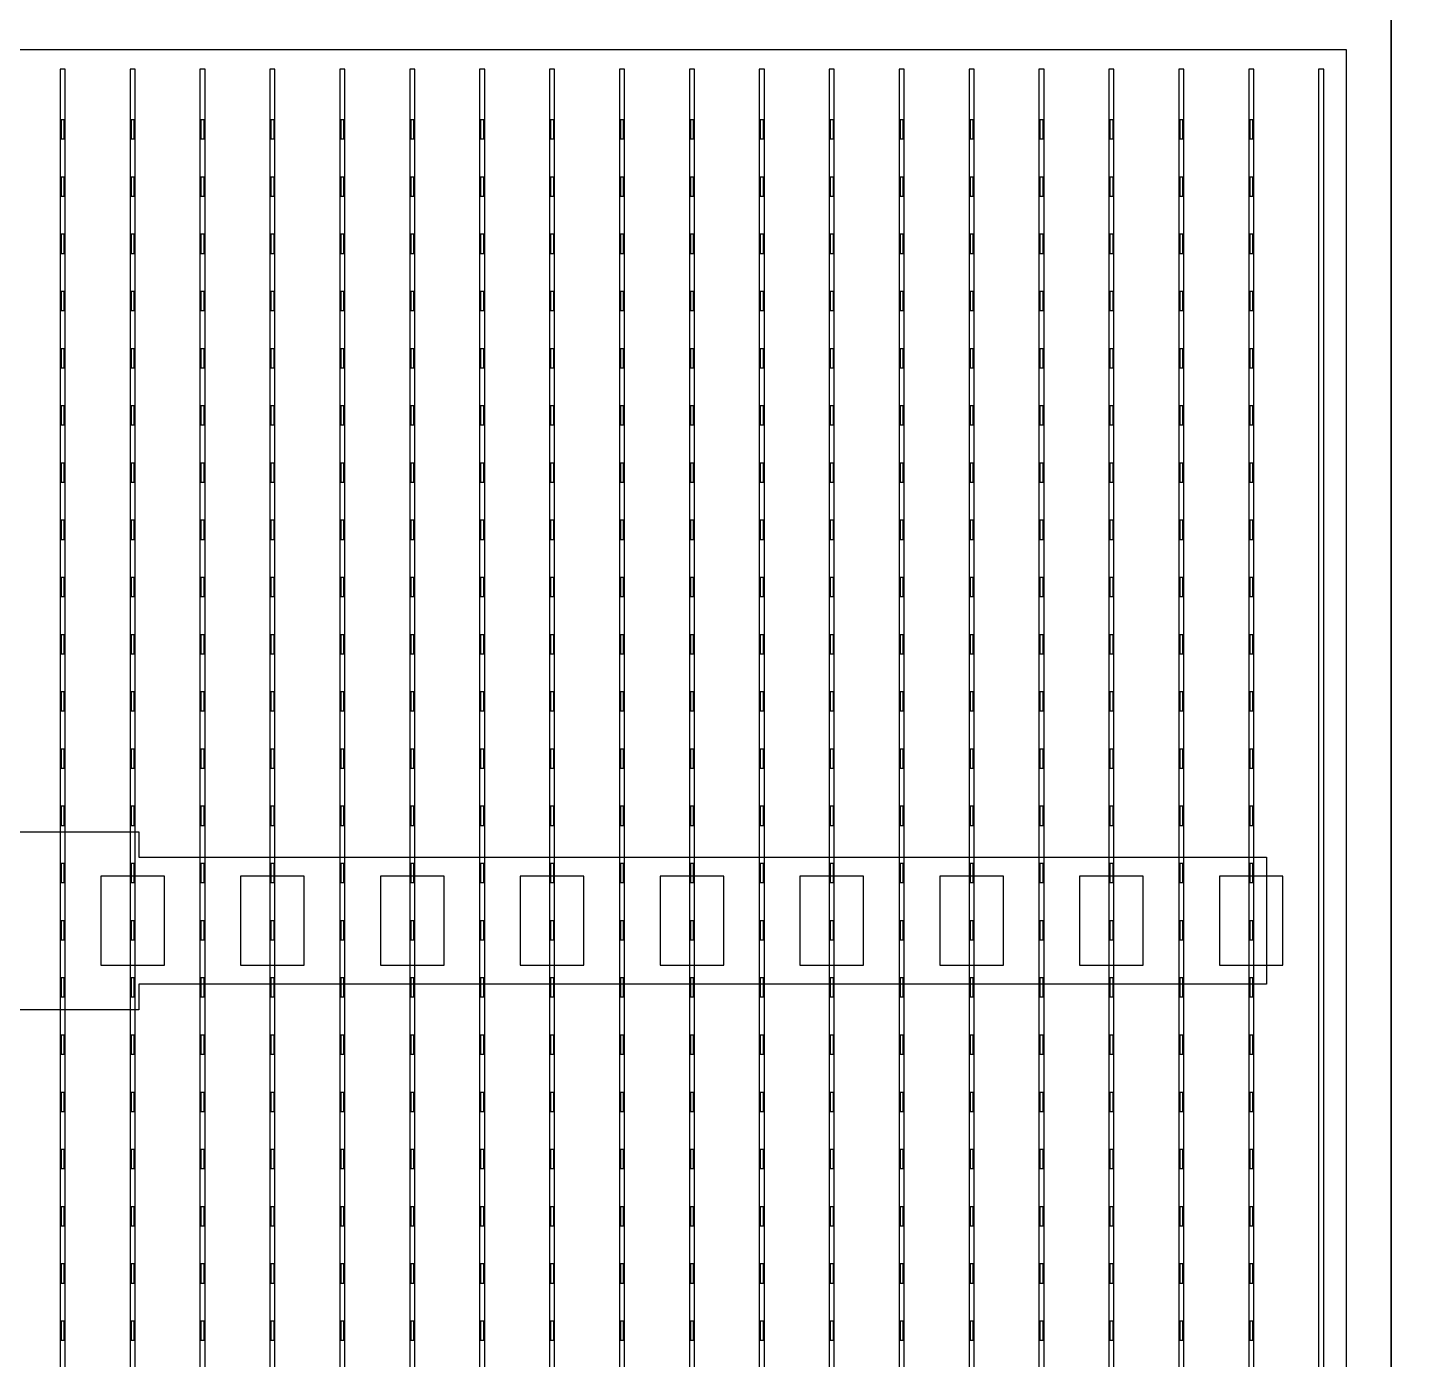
# Model space of a CAD drawing. Header units: millimetres. Extents: x -18 to 142, y -7 to 153.
# Drawn here: x 93.25 to 104.14, y 114.25 to 124.72 of the extents above; entities that cross this region are included whole.
import ezdxf

# ---------------------------------------------------------------- set-up
doc = ezdxf.new("R2010")
doc.units = ezdxf.units.MM
for name, color, linetype in [('BUSBARS', 3, 'Continuous'), ('CELLS', 5, 'Continuous'), ('CONTACT_PADS', 2, 'Continuous'), ('DICING', 4, 'Continuous'), ('FINGERS', 1, 'Continuous'), ('INSULATION', 2, 'Continuous')]:
    doc.layers.add(name, color=color, linetype=linetype)

msp = doc.modelspace()

# ---------------------------------------------------------------- linework, layer by layer
at = {"layer": 'BUSBARS'}
msp.add_lwpolyline([(102.99, 118.2), (102.99, 117.2), (94.12, 117.2), (94.12, 117), (92.92, 117), (92.92, 117.2), (84.05, 117.2), (84.05, 118.2), (92.92, 118.2), (92.92, 118.4), (94.12, 118.4), (94.12, 118.2), (102.99, 118.2)], close=True, dxfattribs=at)
at = {"layer": 'CELLS'}
for points in [[(103.97, 104), (103.97, 124.9), (83.07, 124.9), (83.07, 104), (103.97, 104)], [(124.87, 104), (124.87, 124.9), (103.97, 124.9), (103.97, 104), (124.87, 104)]]:
    msp.add_lwpolyline(points, close=True, dxfattribs=at)
at = {"layer": 'CONTACT_PADS'}
for points in [[(93.533, 123.85), (93.533, 124), (93.508, 124), (93.508, 123.85), (93.533, 123.85)], [(94.083, 123.85), (94.083, 124), (94.058, 124), (94.058, 123.85), (94.083, 123.85)], [(94.633, 123.85), (94.633, 124), (94.608, 124), (94.608, 123.85), (94.633, 123.85)], [(95.183, 123.85), (95.183, 124), (95.158, 124), (95.158, 123.85), (95.183, 123.85)], [(95.733, 123.85), (95.733, 124), (95.708, 124), (95.708, 123.85), (95.733, 123.85)], [(96.283, 123.85), (96.283, 124), (96.258, 124), (96.258, 123.85), (96.283, 123.85)], [(96.833, 123.85), (96.833, 124), (96.808, 124), (96.808, 123.85), (96.833, 123.85)], [(97.383, 123.85), (97.383, 124), (97.358, 124), (97.358, 123.85), (97.383, 123.85)], [(97.933, 123.85), (97.933, 124), (97.908, 124), (97.908, 123.85), (97.933, 123.85)], [(98.483, 123.85), (98.483, 124), (98.458, 124), (98.458, 123.85), (98.483, 123.85)], [(99.033, 123.85), (99.033, 124), (99.008, 124), (99.008, 123.85), (99.033, 123.85)], [(99.583, 123.85), (99.583, 124), (99.558, 124), (99.558, 123.85), (99.583, 123.85)], [(100.133, 123.85), (100.133, 124), (100.108, 124), (100.108, 123.85), (100.133, 123.85)], [(100.683, 123.85), (100.683, 124), (100.658, 124), (100.658, 123.85), (100.683, 123.85)], [(101.233, 123.85), (101.233, 124), (101.208, 124), (101.208, 123.85), (101.233, 123.85)], [(101.783, 123.85), (101.783, 124), (101.758, 124), (101.758, 123.85), (101.783, 123.85)], [(102.333, 123.85), (102.333, 124), (102.308, 124), (102.308, 123.85), (102.333, 123.85)], [(102.883, 123.85), (102.883, 124), (102.858, 124), (102.858, 123.85), (102.883, 123.85)], [(93.533, 123.4), (93.533, 123.55), (93.508, 123.55), (93.508, 123.4), (93.533, 123.4)], [(94.083, 123.4), (94.083, 123.55), (94.058, 123.55), (94.058, 123.4), (94.083, 123.4)], [(94.633, 123.4), (94.633, 123.55), (94.608, 123.55), (94.608, 123.4), (94.633, 123.4)], [(95.183, 123.4), (95.183, 123.55), (95.158, 123.55), (95.158, 123.4), (95.183, 123.4)], [(95.733, 123.4), (95.733, 123.55), (95.708, 123.55), (95.708, 123.4), (95.733, 123.4)], [(96.283, 123.4), (96.283, 123.55), (96.258, 123.55), (96.258, 123.4), (96.283, 123.4)], [(96.833, 123.4), (96.833, 123.55), (96.808, 123.55), (96.808, 123.4), (96.833, 123.4)], [(97.383, 123.4), (97.383, 123.55), (97.358, 123.55), (97.358, 123.4), (97.383, 123.4)], [(97.933, 123.4), (97.933, 123.55), (97.908, 123.55), (97.908, 123.4), (97.933, 123.4)], [(98.483, 123.4), (98.483, 123.55), (98.458, 123.55), (98.458, 123.4), (98.483, 123.4)], [(99.033, 123.4), (99.033, 123.55), (99.008, 123.55), (99.008, 123.4), (99.033, 123.4)], [(99.583, 123.4), (99.583, 123.55), (99.558, 123.55), (99.558, 123.4), (99.583, 123.4)], [(100.133, 123.4), (100.133, 123.55), (100.108, 123.55), (100.108, 123.4), (100.133, 123.4)], [(100.683, 123.4), (100.683, 123.55), (100.658, 123.55), (100.658, 123.4), (100.683, 123.4)], [(101.233, 123.4), (101.233, 123.55), (101.208, 123.55), (101.208, 123.4), (101.233, 123.4)], [(101.783, 123.4), (101.783, 123.55), (101.758, 123.55), (101.758, 123.4), (101.783, 123.4)], [(102.333, 123.4), (102.333, 123.55), (102.308, 123.55), (102.308, 123.4), (102.333, 123.4)], [(102.883, 123.4), (102.883, 123.55), (102.858, 123.55), (102.858, 123.4), (102.883, 123.4)], [(93.533, 122.95), (93.533, 123.1), (93.508, 123.1), (93.508, 122.95), (93.533, 122.95)], [(94.083, 122.95), (94.083, 123.1), (94.058, 123.1), (94.058, 122.95), (94.083, 122.95)], [(94.633, 122.95), (94.633, 123.1), (94.608, 123.1), (94.608, 122.95), (94.633, 122.95)], [(95.183, 122.95), (95.183, 123.1), (95.158, 123.1), (95.158, 122.95), (95.183, 122.95)], [(95.733, 122.95), (95.733, 123.1), (95.708, 123.1), (95.708, 122.95), (95.733, 122.95)], [(96.283, 122.95), (96.283, 123.1), (96.258, 123.1), (96.258, 122.95), (96.283, 122.95)], [(96.833, 122.95), (96.833, 123.1), (96.808, 123.1), (96.808, 122.95), (96.833, 122.95)], [(97.383, 122.95), (97.383, 123.1), (97.358, 123.1), (97.358, 122.95), (97.383, 122.95)], [(97.933, 122.95), (97.933, 123.1), (97.908, 123.1), (97.908, 122.95), (97.933, 122.95)], [(98.483, 122.95), (98.483, 123.1), (98.458, 123.1), (98.458, 122.95), (98.483, 122.95)], [(99.033, 122.95), (99.033, 123.1), (99.008, 123.1), (99.008, 122.95), (99.033, 122.95)], [(99.583, 122.95), (99.583, 123.1), (99.558, 123.1), (99.558, 122.95), (99.583, 122.95)], [(100.133, 122.95), (100.133, 123.1), (100.108, 123.1), (100.108, 122.95), (100.133, 122.95)], [(100.683, 122.95), (100.683, 123.1), (100.658, 123.1), (100.658, 122.95), (100.683, 122.95)], [(101.233, 122.95), (101.233, 123.1), (101.208, 123.1), (101.208, 122.95), (101.233, 122.95)], [(101.783, 122.95), (101.783, 123.1), (101.758, 123.1), (101.758, 122.95), (101.783, 122.95)], [(102.333, 122.95), (102.333, 123.1), (102.308, 123.1), (102.308, 122.95), (102.333, 122.95)], [(102.883, 122.95), (102.883, 123.1), (102.858, 123.1), (102.858, 122.95), (102.883, 122.95)], [(93.533, 122.5), (93.533, 122.65), (93.508, 122.65), (93.508, 122.5), (93.533, 122.5)], [(94.083, 122.5), (94.083, 122.65), (94.058, 122.65), (94.058, 122.5), (94.083, 122.5)], [(94.633, 122.5), (94.633, 122.65), (94.608, 122.65), (94.608, 122.5), (94.633, 122.5)], [(95.183, 122.5), (95.183, 122.65), (95.158, 122.65), (95.158, 122.5), (95.183, 122.5)], [(95.733, 122.5), (95.733, 122.65), (95.708, 122.65), (95.708, 122.5), (95.733, 122.5)], [(96.283, 122.5), (96.283, 122.65), (96.258, 122.65), (96.258, 122.5), (96.283, 122.5)], [(96.833, 122.5), (96.833, 122.65), (96.808, 122.65), (96.808, 122.5), (96.833, 122.5)], [(97.383, 122.5), (97.383, 122.65), (97.358, 122.65), (97.358, 122.5), (97.383, 122.5)], [(97.933, 122.5), (97.933, 122.65), (97.908, 122.65), (97.908, 122.5), (97.933, 122.5)], [(98.483, 122.5), (98.483, 122.65), (98.458, 122.65), (98.458, 122.5), (98.483, 122.5)], [(99.033, 122.5), (99.033, 122.65), (99.008, 122.65), (99.008, 122.5), (99.033, 122.5)], [(99.583, 122.5), (99.583, 122.65), (99.558, 122.65), (99.558, 122.5), (99.583, 122.5)], [(100.133, 122.5), (100.133, 122.65), (100.108, 122.65), (100.108, 122.5), (100.133, 122.5)], [(100.683, 122.5), (100.683, 122.65), (100.658, 122.65), (100.658, 122.5), (100.683, 122.5)], [(101.233, 122.5), (101.233, 122.65), (101.208, 122.65), (101.208, 122.5), (101.233, 122.5)], [(101.783, 122.5), (101.783, 122.65), (101.758, 122.65), (101.758, 122.5), (101.783, 122.5)], [(102.333, 122.5), (102.333, 122.65), (102.308, 122.65), (102.308, 122.5), (102.333, 122.5)], [(102.883, 122.5), (102.883, 122.65), (102.858, 122.65), (102.858, 122.5), (102.883, 122.5)], [(93.533, 122.05), (93.533, 122.2), (93.508, 122.2), (93.508, 122.05), (93.533, 122.05)], [(94.083, 122.05), (94.083, 122.2), (94.058, 122.2), (94.058, 122.05), (94.083, 122.05)], [(94.633, 122.05), (94.633, 122.2), (94.608, 122.2), (94.608, 122.05), (94.633, 122.05)], [(95.183, 122.05), (95.183, 122.2), (95.158, 122.2), (95.158, 122.05), (95.183, 122.05)], [(95.733, 122.05), (95.733, 122.2), (95.708, 122.2), (95.708, 122.05), (95.733, 122.05)], [(96.283, 122.05), (96.283, 122.2), (96.258, 122.2), (96.258, 122.05), (96.283, 122.05)], [(96.833, 122.05), (96.833, 122.2), (96.808, 122.2), (96.808, 122.05), (96.833, 122.05)], [(97.383, 122.05), (97.383, 122.2), (97.358, 122.2), (97.358, 122.05), (97.383, 122.05)], [(97.933, 122.05), (97.933, 122.2), (97.908, 122.2), (97.908, 122.05), (97.933, 122.05)], [(98.483, 122.05), (98.483, 122.2), (98.458, 122.2), (98.458, 122.05), (98.483, 122.05)], [(99.033, 122.05), (99.033, 122.2), (99.008, 122.2), (99.008, 122.05), (99.033, 122.05)], [(99.583, 122.05), (99.583, 122.2), (99.558, 122.2), (99.558, 122.05), (99.583, 122.05)], [(100.133, 122.05), (100.133, 122.2), (100.108, 122.2), (100.108, 122.05), (100.133, 122.05)], [(100.683, 122.05), (100.683, 122.2), (100.658, 122.2), (100.658, 122.05), (100.683, 122.05)], [(101.233, 122.05), (101.233, 122.2), (101.208, 122.2), (101.208, 122.05), (101.233, 122.05)], [(101.783, 122.05), (101.783, 122.2), (101.758, 122.2), (101.758, 122.05), (101.783, 122.05)], [(102.333, 122.05), (102.333, 122.2), (102.308, 122.2), (102.308, 122.05), (102.333, 122.05)], [(102.883, 122.05), (102.883, 122.2), (102.858, 122.2), (102.858, 122.05), (102.883, 122.05)], [(93.533, 121.6), (93.533, 121.75), (93.508, 121.75), (93.508, 121.6), (93.533, 121.6)], [(94.083, 121.6), (94.083, 121.75), (94.058, 121.75), (94.058, 121.6), (94.083, 121.6)], [(94.633, 121.6), (94.633, 121.75), (94.608, 121.75), (94.608, 121.6), (94.633, 121.6)], [(95.183, 121.6), (95.183, 121.75), (95.158, 121.75), (95.158, 121.6), (95.183, 121.6)], [(95.733, 121.6), (95.733, 121.75), (95.708, 121.75), (95.708, 121.6), (95.733, 121.6)], [(96.283, 121.6), (96.283, 121.75), (96.258, 121.75), (96.258, 121.6), (96.283, 121.6)], [(96.833, 121.6), (96.833, 121.75), (96.808, 121.75), (96.808, 121.6), (96.833, 121.6)], [(97.383, 121.6), (97.383, 121.75), (97.358, 121.75), (97.358, 121.6), (97.383, 121.6)], [(97.933, 121.6), (97.933, 121.75), (97.908, 121.75), (97.908, 121.6), (97.933, 121.6)], [(98.483, 121.6), (98.483, 121.75), (98.458, 121.75), (98.458, 121.6), (98.483, 121.6)], [(99.033, 121.6), (99.033, 121.75), (99.008, 121.75), (99.008, 121.6), (99.033, 121.6)], [(99.583, 121.6), (99.583, 121.75), (99.558, 121.75), (99.558, 121.6), (99.583, 121.6)], [(100.133, 121.6), (100.133, 121.75), (100.108, 121.75), (100.108, 121.6), (100.133, 121.6)], [(100.683, 121.6), (100.683, 121.75), (100.658, 121.75), (100.658, 121.6), (100.683, 121.6)], [(101.233, 121.6), (101.233, 121.75), (101.208, 121.75), (101.208, 121.6), (101.233, 121.6)], [(101.783, 121.6), (101.783, 121.75), (101.758, 121.75), (101.758, 121.6), (101.783, 121.6)], [(102.333, 121.6), (102.333, 121.75), (102.308, 121.75), (102.308, 121.6), (102.333, 121.6)], [(102.883, 121.6), (102.883, 121.75), (102.858, 121.75), (102.858, 121.6), (102.883, 121.6)], [(93.533, 121.15), (93.533, 121.3), (93.508, 121.3), (93.508, 121.15), (93.533, 121.15)], [(94.083, 121.15), (94.083, 121.3), (94.058, 121.3), (94.058, 121.15), (94.083, 121.15)], [(94.633, 121.15), (94.633, 121.3), (94.608, 121.3), (94.608, 121.15), (94.633, 121.15)], [(95.183, 121.15), (95.183, 121.3), (95.158, 121.3), (95.158, 121.15), (95.183, 121.15)], [(95.733, 121.15), (95.733, 121.3), (95.708, 121.3), (95.708, 121.15), (95.733, 121.15)], [(96.283, 121.15), (96.283, 121.3), (96.258, 121.3), (96.258, 121.15), (96.283, 121.15)], [(96.833, 121.15), (96.833, 121.3), (96.808, 121.3), (96.808, 121.15), (96.833, 121.15)], [(97.383, 121.15), (97.383, 121.3), (97.358, 121.3), (97.358, 121.15), (97.383, 121.15)], [(97.933, 121.15), (97.933, 121.3), (97.908, 121.3), (97.908, 121.15), (97.933, 121.15)], [(98.483, 121.15), (98.483, 121.3), (98.458, 121.3), (98.458, 121.15), (98.483, 121.15)], [(99.033, 121.15), (99.033, 121.3), (99.008, 121.3), (99.008, 121.15), (99.033, 121.15)], [(99.583, 121.15), (99.583, 121.3), (99.558, 121.3), (99.558, 121.15), (99.583, 121.15)], [(100.133, 121.15), (100.133, 121.3), (100.108, 121.3), (100.108, 121.15), (100.133, 121.15)], [(100.683, 121.15), (100.683, 121.3), (100.658, 121.3), (100.658, 121.15), (100.683, 121.15)], [(101.233, 121.15), (101.233, 121.3), (101.208, 121.3), (101.208, 121.15), (101.233, 121.15)], [(101.783, 121.15), (101.783, 121.3), (101.758, 121.3), (101.758, 121.15), (101.783, 121.15)], [(102.333, 121.15), (102.333, 121.3), (102.308, 121.3), (102.308, 121.15), (102.333, 121.15)], [(102.883, 121.15), (102.883, 121.3), (102.858, 121.3), (102.858, 121.15), (102.883, 121.15)], [(93.533, 120.7), (93.533, 120.85), (93.508, 120.85), (93.508, 120.7), (93.533, 120.7)], [(94.083, 120.7), (94.083, 120.85), (94.058, 120.85), (94.058, 120.7), (94.083, 120.7)], [(94.633, 120.7), (94.633, 120.85), (94.608, 120.85), (94.608, 120.7), (94.633, 120.7)], [(95.183, 120.7), (95.183, 120.85), (95.158, 120.85), (95.158, 120.7), (95.183, 120.7)], [(95.733, 120.7), (95.733, 120.85), (95.708, 120.85), (95.708, 120.7), (95.733, 120.7)], [(96.283, 120.7), (96.283, 120.85), (96.258, 120.85), (96.258, 120.7), (96.283, 120.7)], [(96.833, 120.7), (96.833, 120.85), (96.808, 120.85), (96.808, 120.7), (96.833, 120.7)], [(97.383, 120.7), (97.383, 120.85), (97.358, 120.85), (97.358, 120.7), (97.383, 120.7)], [(97.933, 120.7), (97.933, 120.85), (97.908, 120.85), (97.908, 120.7), (97.933, 120.7)], [(98.483, 120.7), (98.483, 120.85), (98.458, 120.85), (98.458, 120.7), (98.483, 120.7)], [(99.033, 120.7), (99.033, 120.85), (99.008, 120.85), (99.008, 120.7), (99.033, 120.7)], [(99.583, 120.7), (99.583, 120.85), (99.558, 120.85), (99.558, 120.7), (99.583, 120.7)], [(100.133, 120.7), (100.133, 120.85), (100.108, 120.85), (100.108, 120.7), (100.133, 120.7)], [(100.683, 120.7), (100.683, 120.85), (100.658, 120.85), (100.658, 120.7), (100.683, 120.7)], [(101.233, 120.7), (101.233, 120.85), (101.208, 120.85), (101.208, 120.7), (101.233, 120.7)], [(101.783, 120.7), (101.783, 120.85), (101.758, 120.85), (101.758, 120.7), (101.783, 120.7)], [(102.333, 120.7), (102.333, 120.85), (102.308, 120.85), (102.308, 120.7), (102.333, 120.7)], [(102.883, 120.7), (102.883, 120.85), (102.858, 120.85), (102.858, 120.7), (102.883, 120.7)], [(93.533, 120.25), (93.533, 120.4), (93.508, 120.4), (93.508, 120.25), (93.533, 120.25)], [(94.083, 120.25), (94.083, 120.4), (94.058, 120.4), (94.058, 120.25), (94.083, 120.25)], [(94.633, 120.25), (94.633, 120.4), (94.608, 120.4), (94.608, 120.25), (94.633, 120.25)], [(95.183, 120.25), (95.183, 120.4), (95.158, 120.4), (95.158, 120.25), (95.183, 120.25)], [(95.733, 120.25), (95.733, 120.4), (95.708, 120.4), (95.708, 120.25), (95.733, 120.25)], [(96.283, 120.25), (96.283, 120.4), (96.258, 120.4), (96.258, 120.25), (96.283, 120.25)], [(96.833, 120.25), (96.833, 120.4), (96.808, 120.4), (96.808, 120.25), (96.833, 120.25)], [(97.383, 120.25), (97.383, 120.4), (97.358, 120.4), (97.358, 120.25), (97.383, 120.25)], [(97.933, 120.25), (97.933, 120.4), (97.908, 120.4), (97.908, 120.25), (97.933, 120.25)], [(98.483, 120.25), (98.483, 120.4), (98.458, 120.4), (98.458, 120.25), (98.483, 120.25)], [(99.033, 120.25), (99.033, 120.4), (99.008, 120.4), (99.008, 120.25), (99.033, 120.25)], [(99.583, 120.25), (99.583, 120.4), (99.558, 120.4), (99.558, 120.25), (99.583, 120.25)], [(100.133, 120.25), (100.133, 120.4), (100.108, 120.4), (100.108, 120.25), (100.133, 120.25)], [(100.683, 120.25), (100.683, 120.4), (100.658, 120.4), (100.658, 120.25), (100.683, 120.25)], [(101.233, 120.25), (101.233, 120.4), (101.208, 120.4), (101.208, 120.25), (101.233, 120.25)], [(101.783, 120.25), (101.783, 120.4), (101.758, 120.4), (101.758, 120.25), (101.783, 120.25)], [(102.333, 120.25), (102.333, 120.4), (102.308, 120.4), (102.308, 120.25), (102.333, 120.25)], [(102.883, 120.25), (102.883, 120.4), (102.858, 120.4), (102.858, 120.25), (102.883, 120.25)], [(93.533, 119.8), (93.533, 119.95), (93.508, 119.95), (93.508, 119.8), (93.533, 119.8)], [(94.083, 119.8), (94.083, 119.95), (94.058, 119.95), (94.058, 119.8), (94.083, 119.8)], [(94.633, 119.8), (94.633, 119.95), (94.608, 119.95), (94.608, 119.8), (94.633, 119.8)], [(95.183, 119.8), (95.183, 119.95), (95.158, 119.95), (95.158, 119.8), (95.183, 119.8)], [(95.733, 119.8), (95.733, 119.95), (95.708, 119.95), (95.708, 119.8), (95.733, 119.8)], [(96.283, 119.8), (96.283, 119.95), (96.258, 119.95), (96.258, 119.8), (96.283, 119.8)], [(96.833, 119.8), (96.833, 119.95), (96.808, 119.95), (96.808, 119.8), (96.833, 119.8)], [(97.383, 119.8), (97.383, 119.95), (97.358, 119.95), (97.358, 119.8), (97.383, 119.8)], [(97.933, 119.8), (97.933, 119.95), (97.908, 119.95), (97.908, 119.8), (97.933, 119.8)], [(98.483, 119.8), (98.483, 119.95), (98.458, 119.95), (98.458, 119.8), (98.483, 119.8)], [(99.033, 119.8), (99.033, 119.95), (99.008, 119.95), (99.008, 119.8), (99.033, 119.8)], [(99.583, 119.8), (99.583, 119.95), (99.558, 119.95), (99.558, 119.8), (99.583, 119.8)], [(100.133, 119.8), (100.133, 119.95), (100.108, 119.95), (100.108, 119.8), (100.133, 119.8)], [(100.683, 119.8), (100.683, 119.95), (100.658, 119.95), (100.658, 119.8), (100.683, 119.8)], [(101.233, 119.8), (101.233, 119.95), (101.208, 119.95), (101.208, 119.8), (101.233, 119.8)], [(101.783, 119.8), (101.783, 119.95), (101.758, 119.95), (101.758, 119.8), (101.783, 119.8)], [(102.333, 119.8), (102.333, 119.95), (102.308, 119.95), (102.308, 119.8), (102.333, 119.8)], [(102.883, 119.8), (102.883, 119.95), (102.858, 119.95), (102.858, 119.8), (102.883, 119.8)], [(93.533, 119.35), (93.533, 119.5), (93.508, 119.5), (93.508, 119.35), (93.533, 119.35)], [(94.083, 119.35), (94.083, 119.5), (94.058, 119.5), (94.058, 119.35), (94.083, 119.35)], [(94.633, 119.35), (94.633, 119.5), (94.608, 119.5), (94.608, 119.35), (94.633, 119.35)], [(95.183, 119.35), (95.183, 119.5), (95.158, 119.5), (95.158, 119.35), (95.183, 119.35)], [(95.733, 119.35), (95.733, 119.5), (95.708, 119.5), (95.708, 119.35), (95.733, 119.35)], [(96.283, 119.35), (96.283, 119.5), (96.258, 119.5), (96.258, 119.35), (96.283, 119.35)], [(96.833, 119.35), (96.833, 119.5), (96.808, 119.5), (96.808, 119.35), (96.833, 119.35)], [(97.383, 119.35), (97.383, 119.5), (97.358, 119.5), (97.358, 119.35), (97.383, 119.35)], [(97.933, 119.35), (97.933, 119.5), (97.908, 119.5), (97.908, 119.35), (97.933, 119.35)], [(98.483, 119.35), (98.483, 119.5), (98.458, 119.5), (98.458, 119.35), (98.483, 119.35)], [(99.033, 119.35), (99.033, 119.5), (99.008, 119.5), (99.008, 119.35), (99.033, 119.35)], [(99.583, 119.35), (99.583, 119.5), (99.558, 119.5), (99.558, 119.35), (99.583, 119.35)], [(100.133, 119.35), (100.133, 119.5), (100.108, 119.5), (100.108, 119.35), (100.133, 119.35)], [(100.683, 119.35), (100.683, 119.5), (100.658, 119.5), (100.658, 119.35), (100.683, 119.35)], [(101.233, 119.35), (101.233, 119.5), (101.208, 119.5), (101.208, 119.35), (101.233, 119.35)], [(101.783, 119.35), (101.783, 119.5), (101.758, 119.5), (101.758, 119.35), (101.783, 119.35)], [(102.333, 119.35), (102.333, 119.5), (102.308, 119.5), (102.308, 119.35), (102.333, 119.35)], [(102.883, 119.35), (102.883, 119.5), (102.858, 119.5), (102.858, 119.35), (102.883, 119.35)], [(93.533, 118.9), (93.533, 119.05), (93.508, 119.05), (93.508, 118.9), (93.533, 118.9)], [(94.083, 118.9), (94.083, 119.05), (94.058, 119.05), (94.058, 118.9), (94.083, 118.9)], [(94.633, 118.9), (94.633, 119.05), (94.608, 119.05), (94.608, 118.9), (94.633, 118.9)], [(95.183, 118.9), (95.183, 119.05), (95.158, 119.05), (95.158, 118.9), (95.183, 118.9)], [(95.733, 118.9), (95.733, 119.05), (95.708, 119.05), (95.708, 118.9), (95.733, 118.9)], [(96.283, 118.9), (96.283, 119.05), (96.258, 119.05), (96.258, 118.9), (96.283, 118.9)], [(96.833, 118.9), (96.833, 119.05), (96.808, 119.05), (96.808, 118.9), (96.833, 118.9)], [(97.383, 118.9), (97.383, 119.05), (97.358, 119.05), (97.358, 118.9), (97.383, 118.9)], [(97.933, 118.9), (97.933, 119.05), (97.908, 119.05), (97.908, 118.9), (97.933, 118.9)], [(98.483, 118.9), (98.483, 119.05), (98.458, 119.05), (98.458, 118.9), (98.483, 118.9)], [(99.033, 118.9), (99.033, 119.05), (99.008, 119.05), (99.008, 118.9), (99.033, 118.9)], [(99.583, 118.9), (99.583, 119.05), (99.558, 119.05), (99.558, 118.9), (99.583, 118.9)], [(100.133, 118.9), (100.133, 119.05), (100.108, 119.05), (100.108, 118.9), (100.133, 118.9)], [(100.683, 118.9), (100.683, 119.05), (100.658, 119.05), (100.658, 118.9), (100.683, 118.9)], [(101.233, 118.9), (101.233, 119.05), (101.208, 119.05), (101.208, 118.9), (101.233, 118.9)], [(101.783, 118.9), (101.783, 119.05), (101.758, 119.05), (101.758, 118.9), (101.783, 118.9)], [(102.333, 118.9), (102.333, 119.05), (102.308, 119.05), (102.308, 118.9), (102.333, 118.9)], [(102.883, 118.9), (102.883, 119.05), (102.858, 119.05), (102.858, 118.9), (102.883, 118.9)], [(93.533, 118.45), (93.533, 118.6), (93.508, 118.6), (93.508, 118.45), (93.533, 118.45)], [(94.083, 118.45), (94.083, 118.6), (94.058, 118.6), (94.058, 118.45), (94.083, 118.45)], [(94.633, 118.45), (94.633, 118.6), (94.608, 118.6), (94.608, 118.45), (94.633, 118.45)], [(95.183, 118.45), (95.183, 118.6), (95.158, 118.6), (95.158, 118.45), (95.183, 118.45)], [(95.733, 118.45), (95.733, 118.6), (95.708, 118.6), (95.708, 118.45), (95.733, 118.45)], [(96.283, 118.45), (96.283, 118.6), (96.258, 118.6), (96.258, 118.45), (96.283, 118.45)], [(96.833, 118.45), (96.833, 118.6), (96.808, 118.6), (96.808, 118.45), (96.833, 118.45)], [(97.383, 118.45), (97.383, 118.6), (97.358, 118.6), (97.358, 118.45), (97.383, 118.45)], [(97.933, 118.45), (97.933, 118.6), (97.908, 118.6), (97.908, 118.45), (97.933, 118.45)], [(98.483, 118.45), (98.483, 118.6), (98.458, 118.6), (98.458, 118.45), (98.483, 118.45)], [(99.033, 118.45), (99.033, 118.6), (99.008, 118.6), (99.008, 118.45), (99.033, 118.45)], [(99.583, 118.45), (99.583, 118.6), (99.558, 118.6), (99.558, 118.45), (99.583, 118.45)], [(100.133, 118.45), (100.133, 118.6), (100.108, 118.6), (100.108, 118.45), (100.133, 118.45)], [(100.683, 118.45), (100.683, 118.6), (100.658, 118.6), (100.658, 118.45), (100.683, 118.45)], [(101.233, 118.45), (101.233, 118.6), (101.208, 118.6), (101.208, 118.45), (101.233, 118.45)], [(101.783, 118.45), (101.783, 118.6), (101.758, 118.6), (101.758, 118.45), (101.783, 118.45)], [(102.333, 118.45), (102.333, 118.6), (102.308, 118.6), (102.308, 118.45), (102.333, 118.45)], [(102.883, 118.45), (102.883, 118.6), (102.858, 118.6), (102.858, 118.45), (102.883, 118.45)], [(93.533, 118), (93.533, 118.15), (93.508, 118.15), (93.508, 118), (93.533, 118)], [(94.083, 118), (94.083, 118.15), (94.058, 118.15), (94.058, 118), (94.083, 118)], [(94.633, 118), (94.633, 118.15), (94.608, 118.15), (94.608, 118), (94.633, 118)], [(95.183, 118), (95.183, 118.15), (95.158, 118.15), (95.158, 118), (95.183, 118)], [(95.733, 118), (95.733, 118.15), (95.708, 118.15), (95.708, 118), (95.733, 118)], [(96.283, 118), (96.283, 118.15), (96.258, 118.15), (96.258, 118), (96.283, 118)], [(96.833, 118), (96.833, 118.15), (96.808, 118.15), (96.808, 118), (96.833, 118)], [(97.383, 118), (97.383, 118.15), (97.358, 118.15), (97.358, 118), (97.383, 118)], [(97.933, 118), (97.933, 118.15), (97.908, 118.15), (97.908, 118), (97.933, 118)], [(98.483, 118), (98.483, 118.15), (98.458, 118.15), (98.458, 118), (98.483, 118)], [(99.033, 118), (99.033, 118.15), (99.008, 118.15), (99.008, 118), (99.033, 118)], [(99.583, 118), (99.583, 118.15), (99.558, 118.15), (99.558, 118), (99.583, 118)], [(100.133, 118), (100.133, 118.15), (100.108, 118.15), (100.108, 118), (100.133, 118)], [(100.683, 118), (100.683, 118.15), (100.658, 118.15), (100.658, 118), (100.683, 118)], [(101.233, 118), (101.233, 118.15), (101.208, 118.15), (101.208, 118), (101.233, 118)], [(101.783, 118), (101.783, 118.15), (101.758, 118.15), (101.758, 118), (101.783, 118)], [(102.333, 118), (102.333, 118.15), (102.308, 118.15), (102.308, 118), (102.333, 118)], [(102.883, 118), (102.883, 118.15), (102.858, 118.15), (102.858, 118), (102.883, 118)], [(93.533, 117.55), (93.533, 117.7), (93.508, 117.7), (93.508, 117.55), (93.533, 117.55)], [(94.083, 117.55), (94.083, 117.7), (94.058, 117.7), (94.058, 117.55), (94.083, 117.55)], [(94.633, 117.55), (94.633, 117.7), (94.608, 117.7), (94.608, 117.55), (94.633, 117.55)], [(95.183, 117.55), (95.183, 117.7), (95.158, 117.7), (95.158, 117.55), (95.183, 117.55)], [(95.733, 117.55), (95.733, 117.7), (95.708, 117.7), (95.708, 117.55), (95.733, 117.55)], [(96.283, 117.55), (96.283, 117.7), (96.258, 117.7), (96.258, 117.55), (96.283, 117.55)], [(96.833, 117.55), (96.833, 117.7), (96.808, 117.7), (96.808, 117.55), (96.833, 117.55)], [(97.383, 117.55), (97.383, 117.7), (97.358, 117.7), (97.358, 117.55), (97.383, 117.55)], [(97.933, 117.55), (97.933, 117.7), (97.908, 117.7), (97.908, 117.55), (97.933, 117.55)], [(98.483, 117.55), (98.483, 117.7), (98.458, 117.7), (98.458, 117.55), (98.483, 117.55)], [(99.033, 117.55), (99.033, 117.7), (99.008, 117.7), (99.008, 117.55), (99.033, 117.55)], [(99.583, 117.55), (99.583, 117.7), (99.558, 117.7), (99.558, 117.55), (99.583, 117.55)], [(100.133, 117.55), (100.133, 117.7), (100.108, 117.7), (100.108, 117.55), (100.133, 117.55)], [(100.683, 117.55), (100.683, 117.7), (100.658, 117.7), (100.658, 117.55), (100.683, 117.55)], [(101.233, 117.55), (101.233, 117.7), (101.208, 117.7), (101.208, 117.55), (101.233, 117.55)], [(101.783, 117.55), (101.783, 117.7), (101.758, 117.7), (101.758, 117.55), (101.783, 117.55)], [(102.333, 117.55), (102.333, 117.7), (102.308, 117.7), (102.308, 117.55), (102.333, 117.55)], [(102.883, 117.55), (102.883, 117.7), (102.858, 117.7), (102.858, 117.55), (102.883, 117.55)], [(93.533, 117.1), (93.533, 117.25), (93.508, 117.25), (93.508, 117.1), (93.533, 117.1)], [(94.083, 117.1), (94.083, 117.25), (94.058, 117.25), (94.058, 117.1), (94.083, 117.1)], [(94.633, 117.1), (94.633, 117.25), (94.608, 117.25), (94.608, 117.1), (94.633, 117.1)], [(95.183, 117.1), (95.183, 117.25), (95.158, 117.25), (95.158, 117.1), (95.183, 117.1)], [(95.733, 117.1), (95.733, 117.25), (95.708, 117.25), (95.708, 117.1), (95.733, 117.1)], [(96.283, 117.1), (96.283, 117.25), (96.258, 117.25), (96.258, 117.1), (96.283, 117.1)], [(96.833, 117.1), (96.833, 117.25), (96.808, 117.25), (96.808, 117.1), (96.833, 117.1)], [(97.383, 117.1), (97.383, 117.25), (97.358, 117.25), (97.358, 117.1), (97.383, 117.1)], [(97.933, 117.1), (97.933, 117.25), (97.908, 117.25), (97.908, 117.1), (97.933, 117.1)], [(98.483, 117.1), (98.483, 117.25), (98.458, 117.25), (98.458, 117.1), (98.483, 117.1)], [(99.033, 117.1), (99.033, 117.25), (99.008, 117.25), (99.008, 117.1), (99.033, 117.1)], [(99.583, 117.1), (99.583, 117.25), (99.558, 117.25), (99.558, 117.1), (99.583, 117.1)], [(100.133, 117.1), (100.133, 117.25), (100.108, 117.25), (100.108, 117.1), (100.133, 117.1)], [(100.683, 117.1), (100.683, 117.25), (100.658, 117.25), (100.658, 117.1), (100.683, 117.1)], [(101.233, 117.1), (101.233, 117.25), (101.208, 117.25), (101.208, 117.1), (101.233, 117.1)], [(101.783, 117.1), (101.783, 117.25), (101.758, 117.25), (101.758, 117.1), (101.783, 117.1)], [(102.333, 117.1), (102.333, 117.25), (102.308, 117.25), (102.308, 117.1), (102.333, 117.1)], [(102.883, 117.1), (102.883, 117.25), (102.858, 117.25), (102.858, 117.1), (102.883, 117.1)], [(93.533, 116.65), (93.533, 116.8), (93.508, 116.8), (93.508, 116.65), (93.533, 116.65)], [(94.083, 116.65), (94.083, 116.8), (94.058, 116.8), (94.058, 116.65), (94.083, 116.65)], [(94.633, 116.65), (94.633, 116.8), (94.608, 116.8), (94.608, 116.65), (94.633, 116.65)], [(95.183, 116.65), (95.183, 116.8), (95.158, 116.8), (95.158, 116.65), (95.183, 116.65)], [(95.733, 116.65), (95.733, 116.8), (95.708, 116.8), (95.708, 116.65), (95.733, 116.65)], [(96.283, 116.65), (96.283, 116.8), (96.258, 116.8), (96.258, 116.65), (96.283, 116.65)], [(96.833, 116.65), (96.833, 116.8), (96.808, 116.8), (96.808, 116.65), (96.833, 116.65)], [(97.383, 116.65), (97.383, 116.8), (97.358, 116.8), (97.358, 116.65), (97.383, 116.65)], [(97.933, 116.65), (97.933, 116.8), (97.908, 116.8), (97.908, 116.65), (97.933, 116.65)], [(98.483, 116.65), (98.483, 116.8), (98.458, 116.8), (98.458, 116.65), (98.483, 116.65)], [(99.033, 116.65), (99.033, 116.8), (99.008, 116.8), (99.008, 116.65), (99.033, 116.65)], [(99.583, 116.65), (99.583, 116.8), (99.558, 116.8), (99.558, 116.65), (99.583, 116.65)], [(100.133, 116.65), (100.133, 116.8), (100.108, 116.8), (100.108, 116.65), (100.133, 116.65)], [(100.683, 116.65), (100.683, 116.8), (100.658, 116.8), (100.658, 116.65), (100.683, 116.65)], [(101.233, 116.65), (101.233, 116.8), (101.208, 116.8), (101.208, 116.65), (101.233, 116.65)], [(101.783, 116.65), (101.783, 116.8), (101.758, 116.8), (101.758, 116.65), (101.783, 116.65)], [(102.333, 116.65), (102.333, 116.8), (102.308, 116.8), (102.308, 116.65), (102.333, 116.65)], [(102.883, 116.65), (102.883, 116.8), (102.858, 116.8), (102.858, 116.65), (102.883, 116.65)], [(93.533, 116.2), (93.533, 116.35), (93.508, 116.35), (93.508, 116.2), (93.533, 116.2)], [(94.083, 116.2), (94.083, 116.35), (94.058, 116.35), (94.058, 116.2), (94.083, 116.2)], [(94.633, 116.2), (94.633, 116.35), (94.608, 116.35), (94.608, 116.2), (94.633, 116.2)], [(95.183, 116.2), (95.183, 116.35), (95.158, 116.35), (95.158, 116.2), (95.183, 116.2)], [(95.733, 116.2), (95.733, 116.35), (95.708, 116.35), (95.708, 116.2), (95.733, 116.2)], [(96.283, 116.2), (96.283, 116.35), (96.258, 116.35), (96.258, 116.2), (96.283, 116.2)], [(96.833, 116.2), (96.833, 116.35), (96.808, 116.35), (96.808, 116.2), (96.833, 116.2)], [(97.383, 116.2), (97.383, 116.35), (97.358, 116.35), (97.358, 116.2), (97.383, 116.2)], [(97.933, 116.2), (97.933, 116.35), (97.908, 116.35), (97.908, 116.2), (97.933, 116.2)], [(98.483, 116.2), (98.483, 116.35), (98.458, 116.35), (98.458, 116.2), (98.483, 116.2)], [(99.033, 116.2), (99.033, 116.35), (99.008, 116.35), (99.008, 116.2), (99.033, 116.2)], [(99.583, 116.2), (99.583, 116.35), (99.558, 116.35), (99.558, 116.2), (99.583, 116.2)], [(100.133, 116.2), (100.133, 116.35), (100.108, 116.35), (100.108, 116.2), (100.133, 116.2)], [(100.683, 116.2), (100.683, 116.35), (100.658, 116.35), (100.658, 116.2), (100.683, 116.2)], [(101.233, 116.2), (101.233, 116.35), (101.208, 116.35), (101.208, 116.2), (101.233, 116.2)], [(101.783, 116.2), (101.783, 116.35), (101.758, 116.35), (101.758, 116.2), (101.783, 116.2)], [(102.333, 116.2), (102.333, 116.35), (102.308, 116.35), (102.308, 116.2), (102.333, 116.2)], [(102.883, 116.2), (102.883, 116.35), (102.858, 116.35), (102.858, 116.2), (102.883, 116.2)], [(93.533, 115.75), (93.533, 115.9), (93.508, 115.9), (93.508, 115.75), (93.533, 115.75)], [(94.083, 115.75), (94.083, 115.9), (94.058, 115.9), (94.058, 115.75), (94.083, 115.75)], [(94.633, 115.75), (94.633, 115.9), (94.608, 115.9), (94.608, 115.75), (94.633, 115.75)], [(95.183, 115.75), (95.183, 115.9), (95.158, 115.9), (95.158, 115.75), (95.183, 115.75)], [(95.733, 115.75), (95.733, 115.9), (95.708, 115.9), (95.708, 115.75), (95.733, 115.75)], [(96.283, 115.75), (96.283, 115.9), (96.258, 115.9), (96.258, 115.75), (96.283, 115.75)], [(96.833, 115.75), (96.833, 115.9), (96.808, 115.9), (96.808, 115.75), (96.833, 115.75)], [(97.383, 115.75), (97.383, 115.9), (97.358, 115.9), (97.358, 115.75), (97.383, 115.75)], [(97.933, 115.75), (97.933, 115.9), (97.908, 115.9), (97.908, 115.75), (97.933, 115.75)], [(98.483, 115.75), (98.483, 115.9), (98.458, 115.9), (98.458, 115.75), (98.483, 115.75)], [(99.033, 115.75), (99.033, 115.9), (99.008, 115.9), (99.008, 115.75), (99.033, 115.75)], [(99.583, 115.75), (99.583, 115.9), (99.558, 115.9), (99.558, 115.75), (99.583, 115.75)], [(100.133, 115.75), (100.133, 115.9), (100.108, 115.9), (100.108, 115.75), (100.133, 115.75)], [(100.683, 115.75), (100.683, 115.9), (100.658, 115.9), (100.658, 115.75), (100.683, 115.75)], [(101.233, 115.75), (101.233, 115.9), (101.208, 115.9), (101.208, 115.75), (101.233, 115.75)], [(101.783, 115.75), (101.783, 115.9), (101.758, 115.9), (101.758, 115.75), (101.783, 115.75)], [(102.333, 115.75), (102.333, 115.9), (102.308, 115.9), (102.308, 115.75), (102.333, 115.75)], [(102.883, 115.75), (102.883, 115.9), (102.858, 115.9), (102.858, 115.75), (102.883, 115.75)], [(93.533, 115.3), (93.533, 115.45), (93.508, 115.45), (93.508, 115.3), (93.533, 115.3)], [(94.083, 115.3), (94.083, 115.45), (94.058, 115.45), (94.058, 115.3), (94.083, 115.3)], [(94.633, 115.3), (94.633, 115.45), (94.608, 115.45), (94.608, 115.3), (94.633, 115.3)], [(95.183, 115.3), (95.183, 115.45), (95.158, 115.45), (95.158, 115.3), (95.183, 115.3)], [(95.733, 115.3), (95.733, 115.45), (95.708, 115.45), (95.708, 115.3), (95.733, 115.3)], [(96.283, 115.3), (96.283, 115.45), (96.258, 115.45), (96.258, 115.3), (96.283, 115.3)], [(96.833, 115.3), (96.833, 115.45), (96.808, 115.45), (96.808, 115.3), (96.833, 115.3)], [(97.383, 115.3), (97.383, 115.45), (97.358, 115.45), (97.358, 115.3), (97.383, 115.3)], [(97.933, 115.3), (97.933, 115.45), (97.908, 115.45), (97.908, 115.3), (97.933, 115.3)], [(98.483, 115.3), (98.483, 115.45), (98.458, 115.45), (98.458, 115.3), (98.483, 115.3)], [(99.033, 115.3), (99.033, 115.45), (99.008, 115.45), (99.008, 115.3), (99.033, 115.3)], [(99.583, 115.3), (99.583, 115.45), (99.558, 115.45), (99.558, 115.3), (99.583, 115.3)], [(100.133, 115.3), (100.133, 115.45), (100.108, 115.45), (100.108, 115.3), (100.133, 115.3)], [(100.683, 115.3), (100.683, 115.45), (100.658, 115.45), (100.658, 115.3), (100.683, 115.3)], [(101.233, 115.3), (101.233, 115.45), (101.208, 115.45), (101.208, 115.3), (101.233, 115.3)], [(101.783, 115.3), (101.783, 115.45), (101.758, 115.45), (101.758, 115.3), (101.783, 115.3)], [(102.333, 115.3), (102.333, 115.45), (102.308, 115.45), (102.308, 115.3), (102.333, 115.3)], [(102.883, 115.3), (102.883, 115.45), (102.858, 115.45), (102.858, 115.3), (102.883, 115.3)], [(93.533, 114.85), (93.533, 115), (93.508, 115), (93.508, 114.85), (93.533, 114.85)], [(94.083, 114.85), (94.083, 115), (94.058, 115), (94.058, 114.85), (94.083, 114.85)], [(94.633, 114.85), (94.633, 115), (94.608, 115), (94.608, 114.85), (94.633, 114.85)], [(95.183, 114.85), (95.183, 115), (95.158, 115), (95.158, 114.85), (95.183, 114.85)], [(95.733, 114.85), (95.733, 115), (95.708, 115), (95.708, 114.85), (95.733, 114.85)], [(96.283, 114.85), (96.283, 115), (96.258, 115), (96.258, 114.85), (96.283, 114.85)], [(96.833, 114.85), (96.833, 115), (96.808, 115), (96.808, 114.85), (96.833, 114.85)], [(97.383, 114.85), (97.383, 115), (97.358, 115), (97.358, 114.85), (97.383, 114.85)], [(97.933, 114.85), (97.933, 115), (97.908, 115), (97.908, 114.85), (97.933, 114.85)], [(98.483, 114.85), (98.483, 115), (98.458, 115), (98.458, 114.85), (98.483, 114.85)], [(99.033, 114.85), (99.033, 115), (99.008, 115), (99.008, 114.85), (99.033, 114.85)], [(99.583, 114.85), (99.583, 115), (99.558, 115), (99.558, 114.85), (99.583, 114.85)], [(100.133, 114.85), (100.133, 115), (100.108, 115), (100.108, 114.85), (100.133, 114.85)], [(100.683, 114.85), (100.683, 115), (100.658, 115), (100.658, 114.85), (100.683, 114.85)], [(101.233, 114.85), (101.233, 115), (101.208, 115), (101.208, 114.85), (101.233, 114.85)], [(101.783, 114.85), (101.783, 115), (101.758, 115), (101.758, 114.85), (101.783, 114.85)], [(102.333, 114.85), (102.333, 115), (102.308, 115), (102.308, 114.85), (102.333, 114.85)], [(102.883, 114.85), (102.883, 115), (102.858, 115), (102.858, 114.85), (102.883, 114.85)], [(93.533, 114.4), (93.533, 114.55), (93.508, 114.55), (93.508, 114.4), (93.533, 114.4)], [(94.083, 114.4), (94.083, 114.55), (94.058, 114.55), (94.058, 114.4), (94.083, 114.4)], [(94.633, 114.4), (94.633, 114.55), (94.608, 114.55), (94.608, 114.4), (94.633, 114.4)], [(95.183, 114.4), (95.183, 114.55), (95.158, 114.55), (95.158, 114.4), (95.183, 114.4)], [(95.733, 114.4), (95.733, 114.55), (95.708, 114.55), (95.708, 114.4), (95.733, 114.4)], [(96.283, 114.4), (96.283, 114.55), (96.258, 114.55), (96.258, 114.4), (96.283, 114.4)], [(96.833, 114.4), (96.833, 114.55), (96.808, 114.55), (96.808, 114.4), (96.833, 114.4)], [(97.383, 114.4), (97.383, 114.55), (97.358, 114.55), (97.358, 114.4), (97.383, 114.4)], [(97.933, 114.4), (97.933, 114.55), (97.908, 114.55), (97.908, 114.4), (97.933, 114.4)], [(98.483, 114.4), (98.483, 114.55), (98.458, 114.55), (98.458, 114.4), (98.483, 114.4)], [(99.033, 114.4), (99.033, 114.55), (99.008, 114.55), (99.008, 114.4), (99.033, 114.4)], [(99.583, 114.4), (99.583, 114.55), (99.558, 114.55), (99.558, 114.4), (99.583, 114.4)], [(100.133, 114.4), (100.133, 114.55), (100.108, 114.55), (100.108, 114.4), (100.133, 114.4)], [(100.683, 114.4), (100.683, 114.55), (100.658, 114.55), (100.658, 114.4), (100.683, 114.4)], [(101.233, 114.4), (101.233, 114.55), (101.208, 114.55), (101.208, 114.4), (101.233, 114.4)], [(101.783, 114.4), (101.783, 114.55), (101.758, 114.55), (101.758, 114.4), (101.783, 114.4)], [(102.333, 114.4), (102.333, 114.55), (102.308, 114.55), (102.308, 114.4), (102.333, 114.4)], [(102.883, 114.4), (102.883, 114.55), (102.858, 114.55), (102.858, 114.4), (102.883, 114.4)]]:
    msp.add_lwpolyline(points, close=True, dxfattribs=at)
at = {"layer": 'DICING'}
for q in [(103.97, 152.65), (103.97, 152.65), (103.97, 152.65), (103.97, 152.65), (103.97, 152.65), (103.97, 152.65), (103.97, 131.75), (103.97, 131.75), (103.97, 131.75), (103.97, 131.75), (103.97, 131.75), (103.97, 131.75)]:
    msp.add_line((103.97, -7.35), q, dxfattribs=at)
at = {"layer": 'FINGERS'}
for points in [[(93.54, 104.5), (93.54, 124.4), (93.5, 124.4), (93.5, 104.5), (93.54, 104.5)], [(94.09, 104.5), (94.09, 124.4), (94.05, 124.4), (94.05, 104.5), (94.09, 104.5)], [(94.64, 104.5), (94.64, 124.4), (94.6, 124.4), (94.6, 104.5), (94.64, 104.5)], [(95.19, 104.5), (95.19, 124.4), (95.15, 124.4), (95.15, 104.5), (95.19, 104.5)], [(95.74, 104.5), (95.74, 124.4), (95.7, 124.4), (95.7, 104.5), (95.74, 104.5)], [(96.29, 104.5), (96.29, 124.4), (96.25, 124.4), (96.25, 104.5), (96.29, 104.5)], [(96.84, 104.5), (96.84, 124.4), (96.8, 124.4), (96.8, 104.5), (96.84, 104.5)], [(97.39, 104.5), (97.39, 124.4), (97.35, 124.4), (97.35, 104.5), (97.39, 104.5)], [(97.94, 104.5), (97.94, 124.4), (97.9, 124.4), (97.9, 104.5), (97.94, 104.5)], [(98.49, 104.5), (98.49, 124.4), (98.45, 124.4), (98.45, 104.5), (98.49, 104.5)], [(99.04, 104.5), (99.04, 124.4), (99, 124.4), (99, 104.5), (99.04, 104.5)], [(99.59, 104.5), (99.59, 124.4), (99.55, 124.4), (99.55, 104.5), (99.59, 104.5)], [(100.14, 104.5), (100.14, 124.4), (100.1, 124.4), (100.1, 104.5), (100.14, 104.5)], [(100.69, 104.5), (100.69, 124.4), (100.65, 124.4), (100.65, 104.5), (100.69, 104.5)], [(101.24, 104.5), (101.24, 124.4), (101.2, 124.4), (101.2, 104.5), (101.24, 104.5)], [(101.79, 104.5), (101.79, 124.4), (101.75, 124.4), (101.75, 104.5), (101.79, 104.5)], [(102.34, 104.5), (102.34, 124.4), (102.3, 124.4), (102.3, 104.5), (102.34, 104.5)], [(102.89, 104.5), (102.89, 124.4), (102.85, 124.4), (102.85, 104.5), (102.89, 104.5)], [(103.44, 104.5), (103.44, 124.4), (103.4, 124.4), (103.4, 104.5), (103.44, 104.5)]]:
    msp.add_lwpolyline(points, close=True, dxfattribs=at)
at = {"layer": 'INSULATION'}
for points in [[(103.62, 104.35), (103.62, 124.55), (83.42, 124.55), (83.42, 104.35), (103.62, 104.35)], [(94.32, 117.35), (94.32, 118.05), (93.82, 118.05), (93.82, 117.35), (94.32, 117.35)], [(95.42, 117.35), (95.42, 118.05), (94.92, 118.05), (94.92, 117.35), (95.42, 117.35)], [(96.52, 117.35), (96.52, 118.05), (96.02, 118.05), (96.02, 117.35), (96.52, 117.35)], [(97.62, 117.35), (97.62, 118.05), (97.12, 118.05), (97.12, 117.35), (97.62, 117.35)], [(98.72, 117.35), (98.72, 118.05), (98.22, 118.05), (98.22, 117.35), (98.72, 117.35)], [(99.82, 117.35), (99.82, 118.05), (99.32, 118.05), (99.32, 117.35), (99.82, 117.35)], [(100.92, 117.35), (100.92, 118.05), (100.42, 118.05), (100.42, 117.35), (100.92, 117.35)], [(102.02, 117.35), (102.02, 118.05), (101.52, 118.05), (101.52, 117.35), (102.02, 117.35)], [(103.12, 117.35), (103.12, 118.05), (102.62, 118.05), (102.62, 117.35), (103.12, 117.35)]]:
    msp.add_lwpolyline(points, close=True, dxfattribs=at)

doc.saveas('drawing.dxf')
